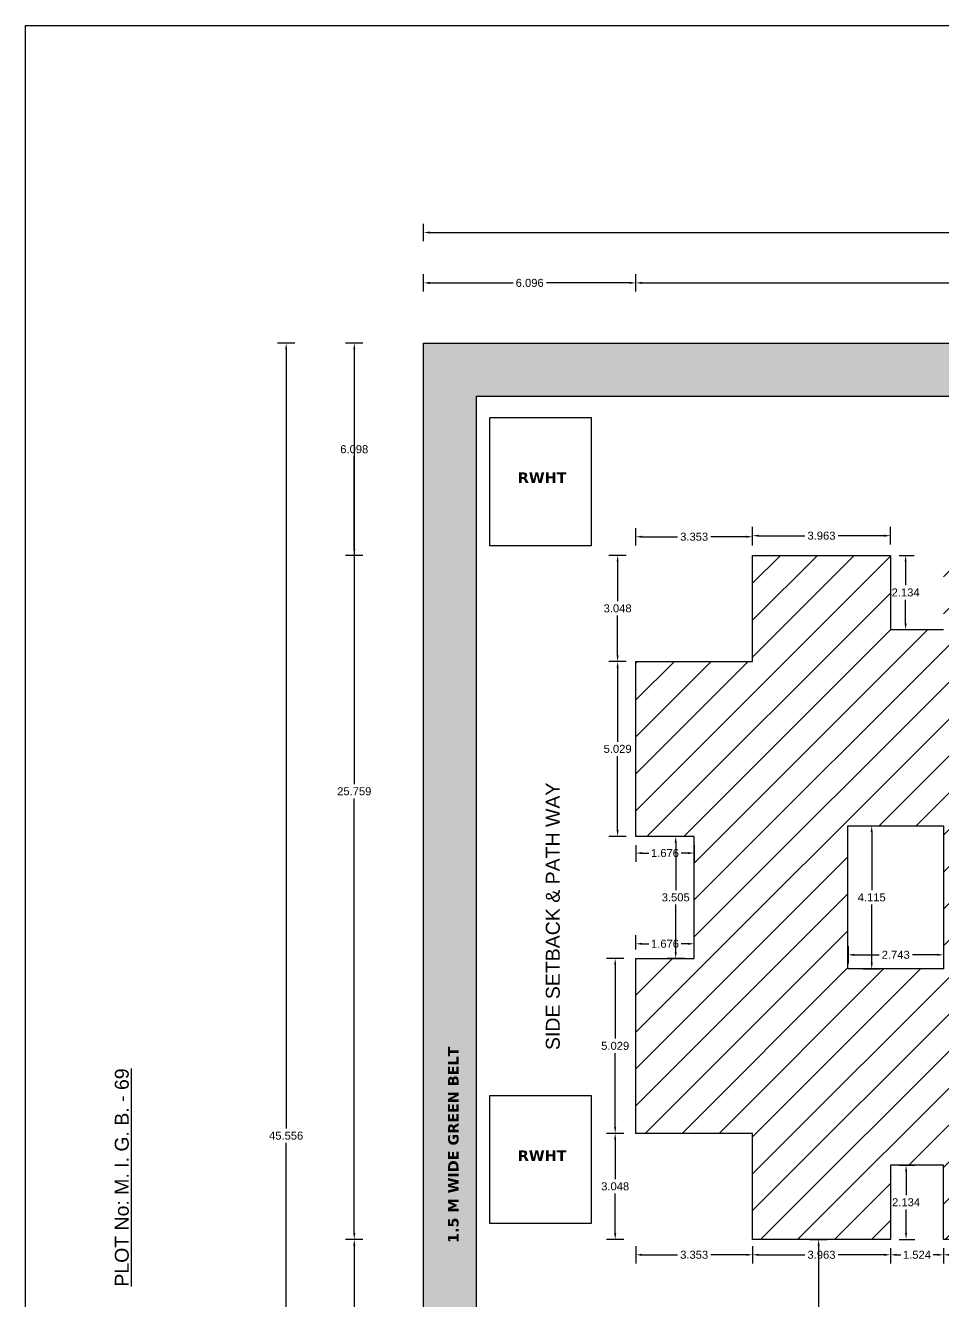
# Model space of a CAD drawing. Header units: metres. Extents: x 619 to 842, y 1450 to 1542.
# Drawn here: x 618.68 to 645.05, y 1482.3 to 1518.98 of the extents above; entities that cross this region are included whole.
import ezdxf

# ---------------------------------------------------------------- set-up
doc = ezdxf.new("R2010")
doc.units = ezdxf.units.M
doc.header["$LTSCALE"] = 0.5
doc.header["$MEASUREMENT"] = 0
for name, color, linetype in [('_Floor', 153, 'Continuous'), ('PROPOSED WORK', 1, 'Continuous'), ('SIDEWALK', 96, 'Continuous'), ('wall', 7, 'Continuous')]:
    doc.layers.add(name, color=color, linetype=linetype)
doc.styles.get("Standard").update_dxf_attribs({"font": 'arial.ttf'})
doc.dimstyles.new('Copy of Standard', dxfattribs={"dimtxt": 0.23, "dimasz": 0.18, "dimexe": 0.25, "dimexo": 0.25, "dimgap": 0.09, "dimtad": 0, "dimtih": 1, "dimtoh": 1, "dimdec": 3, "dimzin": 0, "dimdsep": 46, "dimtxsty": 'Standard', "dimcen": -0.5, "dimadec": 0, "dimazin": 0, "dimtfac": 1, "dimtdec": 3, "dimtofl": 0, "dimtmove": 0, "dimatfit": 3, "dimfxl": 0.25, "dimfxlon": 1, "dimtolj": 1, "dimtzin": 0, "dimarcsym": 0})

# ---------------------------------------------------------------- blocks, each defined once
blk = doc.blocks.new('*D499')
at = {"color": 0, "lineweight": -2, "transparency": 16777216}
for p, q in [((630.119, 1511.329), (630.119, 1511.829)), ((636.215, 1511.329), (636.215, 1511.829)), ((630.299, 1511.579), (632.689, 1511.579)), ((636.035, 1511.579), (633.646, 1511.579))]:
    blk.add_line(p, q, dxfattribs=at)
at = {"color": 0, "lineweight": -3, "transparency": 16777216}
for points in [[(630.299, 1511.609), (630.299, 1511.549), (630.119, 1511.579)], [(636.035, 1511.609), (636.035, 1511.549), (636.215, 1511.579)]]:
    blk.add_solid(points, dxfattribs=at)
at = {"layer": 'Defpoints', "color": 0, "lineweight": -3, "transparency": 16777216}
for p in [(636.215, 1511.579), (630.119, 1499.921), (636.215, 1499.921)]:
    blk.add_point(p, dxfattribs=at)
at = {"color": 0, "lineweight": -3, "transparency": 16777216, "insert": (633.167, 1511.579), "char_height": 0.23, "attachment_point": 5}
blk.add_mtext('\\A1;6.096', dxfattribs=at)
blk = doc.blocks.new('*D500')
at = {"color": 0, "lineweight": -2, "transparency": 16777216}
for p, q in [((636.215, 1511.329), (636.215, 1511.829)), ((672.183, 1511.329), (672.183, 1511.829)), ((636.395, 1511.579), (653.632, 1511.579)), ((672.003, 1511.579), (654.767, 1511.579))]:
    blk.add_line(p, q, dxfattribs=at)
at = {"color": 0, "lineweight": -3, "transparency": 16777216}
for points in [[(636.395, 1511.609), (636.395, 1511.549), (636.215, 1511.579)], [(672.003, 1511.609), (672.003, 1511.549), (672.183, 1511.579)]]:
    blk.add_solid(points, dxfattribs=at)
at = {"layer": 'Defpoints', "color": 0, "lineweight": -3, "transparency": 16777216}
for p in [(672.183, 1511.579), (672.183, 1500.7), (636.215, 1499.921)]:
    blk.add_point(p, dxfattribs=at)
at = {"color": 0, "lineweight": -3, "transparency": 16777216, "insert": (654.199, 1511.579), "char_height": 0.23, "attachment_point": 5}
blk.add_mtext('\\A1;35.968', dxfattribs=at)
blk = doc.blocks.new('*D502')
at = {"color": 0, "lineweight": -2, "transparency": 16777216}
for p, q in [((630.119, 1512.778), (630.119, 1513.278)), ((678.294, 1512.778), (678.294, 1513.278)), ((630.299, 1513.028), (653.634, 1513.028)), ((678.114, 1513.028), (654.779, 1513.028))]:
    blk.add_line(p, q, dxfattribs=at)
at = {"color": 0, "lineweight": -3, "transparency": 16777216}
for points in [[(630.299, 1513.058), (630.299, 1512.998), (630.119, 1513.028)], [(678.114, 1513.058), (678.114, 1512.998), (678.294, 1513.028)]]:
    blk.add_solid(points, dxfattribs=at)
at = {"layer": 'Defpoints', "color": 0, "lineweight": -3, "transparency": 16777216}
for p in [(678.294, 1513.028), (630.119, 1509.847), (678.294, 1509.847)]:
    blk.add_point(p, dxfattribs=at)
at = {"color": 0, "lineweight": -3, "transparency": 16777216, "insert": (654.207, 1513.028), "char_height": 0.23, "attachment_point": 5}
blk.add_mtext('\\A1;48.175', dxfattribs=at)
blk = doc.blocks.new('*D503')
at = {"color": 0, "lineweight": -2, "transparency": 16777216}
for p, q in [((628.377, 1509.847), (627.877, 1509.847)), ((628.127, 1509.667), (628.127, 1507.005)), ((628.127, 1503.929), (628.127, 1506.59)), ((628.377, 1503.749), (627.877, 1503.749))]:
    blk.add_line(p, q, dxfattribs=at)
at = {"color": 0, "lineweight": -3, "transparency": 16777216}
for points in [[(628.097, 1509.667), (628.157, 1509.667), (628.127, 1509.847)], [(628.097, 1503.929), (628.157, 1503.929), (628.127, 1503.749)]]:
    blk.add_solid(points, dxfattribs=at)
at = {"layer": 'Defpoints', "color": 0, "lineweight": -3, "transparency": 16777216}
for p in [(628.127, 1509.847), (639.568, 1509.847), (639.568, 1503.749)]:
    blk.add_point(p, dxfattribs=at)
at = {"color": 0, "lineweight": -3, "transparency": 16777216, "insert": (628.127, 1506.798), "char_height": 0.23, "attachment_point": 5}
blk.add_mtext('\\A1;6.098', dxfattribs=at)
blk = doc.blocks.new('*D504')
at = {"color": 0, "lineweight": -2, "transparency": 16777216}
for p, q in [((628.377, 1509.847), (627.877, 1509.847)), ((628.127, 1509.667), (628.127, 1497.175)), ((628.127, 1484.268), (628.127, 1496.76)), ((628.377, 1484.088), (627.877, 1484.088))]:
    blk.add_line(p, q, dxfattribs=at)
at = {"color": 0, "lineweight": -3, "transparency": 16777216}
for points in [[(628.097, 1509.667), (628.157, 1509.667), (628.127, 1509.847)], [(628.097, 1484.268), (628.157, 1484.268), (628.127, 1484.088)]]:
    blk.add_solid(points, dxfattribs=at)
at = {"layer": 'Defpoints', "color": 0, "lineweight": -3, "transparency": 16777216}
for p in [(639.568, 1509.847), (628.127, 1484.088), (639.568, 1484.088)]:
    blk.add_point(p, dxfattribs=at)
at = {"color": 0, "lineweight": -3, "transparency": 16777216, "insert": (628.127, 1496.967), "char_height": 0.23, "attachment_point": 5}
blk.add_mtext('\\A1;25.759', dxfattribs=at)
blk = doc.blocks.new('*D505')
at = {"color": 0, "lineweight": -2, "transparency": 16777216}
for p, q in [((628.377, 1484.088), (627.877, 1484.088)), ((628.127, 1483.908), (628.127, 1482.017)), ((628.127, 1479.711), (628.127, 1481.603)), ((628.377, 1479.531), (627.877, 1479.531))]:
    blk.add_line(p, q, dxfattribs=at)
at = {"color": 0, "lineweight": -3, "transparency": 16777216}
for points in [[(628.097, 1483.908), (628.157, 1483.908), (628.127, 1484.088)], [(628.097, 1479.711), (628.157, 1479.711), (628.127, 1479.531)]]:
    blk.add_solid(points, dxfattribs=at)
at = {"layer": 'Defpoints', "color": 0, "lineweight": -3, "transparency": 16777216}
for p in [(639.568, 1484.088), (628.127, 1479.531), (639.825, 1479.531)]:
    blk.add_point(p, dxfattribs=at)
at = {"color": 0, "lineweight": -3, "transparency": 16777216, "insert": (628.127, 1481.81), "char_height": 0.23, "attachment_point": 5}
blk.add_mtext('\\A1;4.557', dxfattribs=at)
blk = doc.blocks.new('*D507')
at = {"color": 0, "lineweight": -2, "transparency": 16777216}
for p, q in [((626.42, 1509.847), (625.92, 1509.847)), ((626.17, 1509.667), (626.17, 1487.276)), ((626.17, 1464.47), (626.17, 1486.861)), ((626.42, 1464.29), (625.92, 1464.29))]:
    blk.add_line(p, q, dxfattribs=at)
at = {"color": 0, "lineweight": -3, "transparency": 16777216}
for points in [[(626.14, 1509.667), (626.2, 1509.667), (626.17, 1509.847)], [(626.14, 1464.47), (626.2, 1464.47), (626.17, 1464.29)]]:
    blk.add_solid(points, dxfattribs=at)
at = {"layer": 'Defpoints', "color": 0, "lineweight": -3, "transparency": 16777216}
for p in [(626.17, 1509.847), (630.119, 1509.847), (630.119, 1464.29)]:
    blk.add_point(p, dxfattribs=at)
at = {"color": 0, "lineweight": -3, "transparency": 16777216, "insert": (626.17, 1487.069), "char_height": 0.23, "attachment_point": 5}
blk.add_mtext('\\A1;45.556', dxfattribs=at)
blk = doc.blocks.new('*D508')
at = {"color": 0, "lineweight": -2, "transparency": 16777216}
for p, q in [((636.215, 1492.416), (636.215, 1492.834)), ((637.892, 1492.416), (637.892, 1492.834)), ((636.395, 1492.584), (636.586, 1492.584)), ((637.712, 1492.584), (637.521, 1492.584))]:
    blk.add_line(p, q, dxfattribs=at)
at = {"color": 0, "lineweight": -3, "transparency": 16777216}
for points in [[(636.395, 1492.614), (636.395, 1492.554), (636.215, 1492.584)], [(637.712, 1492.614), (637.712, 1492.554), (637.892, 1492.584)]]:
    blk.add_solid(points, dxfattribs=at)
at = {"layer": 'Defpoints', "color": 0, "lineweight": -3, "transparency": 16777216}
for p in [(636.215, 1492.584), (636.215, 1492.166), (637.892, 1492.166)]:
    blk.add_point(p, dxfattribs=at)
at = {"color": 0, "lineweight": -3, "transparency": 16777216, "insert": (637.054, 1492.584), "char_height": 0.23, "attachment_point": 5}
blk.add_mtext('\\A1;1.676', dxfattribs=at)
blk = doc.blocks.new('*D509')
at = {"color": 0, "lineweight": -2, "transparency": 16777216}
for p, q in [((635.873, 1492.166), (635.373, 1492.166)), ((635.623, 1491.986), (635.623, 1489.858)), ((635.623, 1487.316), (635.623, 1489.444)), ((635.873, 1487.136), (635.373, 1487.136))]:
    blk.add_line(p, q, dxfattribs=at)
at = {"color": 0, "lineweight": -3, "transparency": 16777216}
for points in [[(635.593, 1491.986), (635.653, 1491.986), (635.623, 1492.166)], [(635.593, 1487.316), (635.653, 1487.316), (635.623, 1487.136)]]:
    blk.add_solid(points, dxfattribs=at)
at = {"layer": 'Defpoints', "color": 0, "lineweight": -3, "transparency": 16777216}
for p in [(636.215, 1492.166), (635.623, 1487.136), (636.215, 1487.136)]:
    blk.add_point(p, dxfattribs=at)
at = {"color": 0, "lineweight": -3, "transparency": 16777216, "insert": (635.623, 1489.651), "char_height": 0.23, "attachment_point": 5}
blk.add_mtext('\\A1;5.029', dxfattribs=at)
blk = doc.blocks.new('*D510')
at = {"color": 0, "lineweight": -2, "transparency": 16777216}
for p, q in [((636.215, 1483.896), (636.215, 1483.396)), ((639.568, 1483.896), (639.568, 1483.396)), ((636.395, 1483.646), (637.414, 1483.646)), ((639.388, 1483.646), (638.37, 1483.646))]:
    blk.add_line(p, q, dxfattribs=at)
at = {"color": 0, "lineweight": -3, "transparency": 16777216}
for points in [[(636.395, 1483.676), (636.395, 1483.616), (636.215, 1483.646)], [(639.388, 1483.676), (639.388, 1483.616), (639.568, 1483.646)]]:
    blk.add_solid(points, dxfattribs=at)
at = {"layer": 'Defpoints', "color": 0, "lineweight": -3, "transparency": 16777216}
for p in [(636.215, 1487.136), (639.568, 1487.136), (639.568, 1483.646)]:
    blk.add_point(p, dxfattribs=at)
at = {"color": 0, "lineweight": -3, "transparency": 16777216, "insert": (637.892, 1483.646), "char_height": 0.23, "attachment_point": 5}
blk.add_mtext('\\A1;3.353', dxfattribs=at)
blk = doc.blocks.new('*D511')
at = {"color": 0, "lineweight": -2, "transparency": 16777216}
for p, q in [((635.873, 1487.136), (635.373, 1487.136)), ((635.623, 1486.956), (635.623, 1485.82)), ((635.623, 1484.268), (635.623, 1485.405)), ((635.873, 1484.088), (635.373, 1484.088))]:
    blk.add_line(p, q, dxfattribs=at)
at = {"color": 0, "lineweight": -3, "transparency": 16777216}
for points in [[(635.593, 1486.956), (635.653, 1486.956), (635.623, 1487.136)], [(635.593, 1484.268), (635.653, 1484.268), (635.623, 1484.088)]]:
    blk.add_solid(points, dxfattribs=at)
at = {"layer": 'Defpoints', "color": 0, "lineweight": -3, "transparency": 16777216}
for p in [(639.568, 1487.136), (635.623, 1484.088), (639.568, 1484.088)]:
    blk.add_point(p, dxfattribs=at)
at = {"color": 0, "lineweight": -3, "transparency": 16777216, "insert": (635.623, 1485.612), "char_height": 0.23, "attachment_point": 5}
blk.add_mtext('\\A1;3.048', dxfattribs=at)
blk = doc.blocks.new('*D512')
at = {"color": 0, "lineweight": -2, "transparency": 16777216}
for p, q in [((639.568, 1483.838), (639.568, 1483.396)), ((643.531, 1483.838), (643.531, 1483.396)), ((639.748, 1483.646), (641.072, 1483.646)), ((643.351, 1483.646), (642.028, 1483.646))]:
    blk.add_line(p, q, dxfattribs=at)
at = {"color": 0, "lineweight": -3, "transparency": 16777216}
for points in [[(639.748, 1483.676), (639.748, 1483.616), (639.568, 1483.646)], [(643.351, 1483.676), (643.351, 1483.616), (643.531, 1483.646)]]:
    blk.add_solid(points, dxfattribs=at)
at = {"layer": 'Defpoints', "color": 0, "lineweight": -3, "transparency": 16777216}
for p in [(639.568, 1484.088), (643.531, 1484.088), (643.531, 1483.646)]:
    blk.add_point(p, dxfattribs=at)
at = {"color": 0, "lineweight": -3, "transparency": 16777216, "insert": (641.55, 1483.646), "char_height": 0.23, "attachment_point": 5}
blk.add_mtext('\\A1;3.963', dxfattribs=at)
blk = doc.blocks.new('*D513')
at = {"color": 0, "lineweight": -2, "transparency": 16777216}
for p, q in [((643.531, 1483.838), (643.531, 1483.396)), ((645.055, 1483.838), (645.055, 1483.396)), ((643.711, 1483.646), (643.826, 1483.646)), ((644.875, 1483.646), (644.76, 1483.646))]:
    blk.add_line(p, q, dxfattribs=at)
at = {"color": 0, "lineweight": -3, "transparency": 16777216}
for points in [[(643.711, 1483.676), (643.711, 1483.616), (643.531, 1483.646)], [(644.875, 1483.676), (644.875, 1483.616), (645.055, 1483.646)]]:
    blk.add_solid(points, dxfattribs=at)
at = {"layer": 'Defpoints', "color": 0, "lineweight": -3, "transparency": 16777216}
for p in [(643.531, 1484.088), (645.055, 1484.088), (645.055, 1483.646)]:
    blk.add_point(p, dxfattribs=at)
at = {"color": 0, "lineweight": -3, "transparency": 16777216, "insert": (644.293, 1483.646), "char_height": 0.23, "attachment_point": 5}
blk.add_mtext('\\A1;1.524', dxfattribs=at)
blk = doc.blocks.new('*D514')
at = {"color": 0, "lineweight": -2, "transparency": 16777216}
for p, q in [((645.055, 1483.838), (645.055, 1483.396)), ((649.627, 1483.838), (649.627, 1483.396)), ((645.235, 1483.646), (646.859, 1483.646)), ((649.447, 1483.646), (647.823, 1483.646))]:
    blk.add_line(p, q, dxfattribs=at)
at = {"color": 0, "lineweight": -3, "transparency": 16777216}
for points in [[(645.235, 1483.676), (645.235, 1483.616), (645.055, 1483.646)], [(649.447, 1483.676), (649.447, 1483.616), (649.627, 1483.646)]]:
    blk.add_solid(points, dxfattribs=at)
at = {"layer": 'Defpoints', "color": 0, "lineweight": -3, "transparency": 16777216}
for p in [(645.055, 1484.088), (649.627, 1484.088), (649.627, 1483.646)]:
    blk.add_point(p, dxfattribs=at)
at = {"color": 0, "lineweight": -3, "transparency": 16777216, "insert": (647.341, 1483.646), "char_height": 0.23, "attachment_point": 5}
blk.add_mtext('\\A1;4.572', dxfattribs=at)
blk = doc.blocks.new('*D522')
at = {"color": 0, "lineweight": -2, "transparency": 16777216}
for p, q in [((643.781, 1486.222), (644.23, 1486.222)), ((643.98, 1486.042), (643.98, 1485.362)), ((643.98, 1484.268), (643.98, 1484.947)), ((643.781, 1484.088), (644.23, 1484.088))]:
    blk.add_line(p, q, dxfattribs=at)
at = {"color": 0, "lineweight": -3, "transparency": 16777216}
for points in [[(643.95, 1486.042), (644.01, 1486.042), (643.98, 1486.222)], [(643.95, 1484.268), (644.01, 1484.268), (643.98, 1484.088)]]:
    blk.add_solid(points, dxfattribs=at)
at = {"layer": 'Defpoints', "color": 0, "lineweight": -3, "transparency": 16777216}
for p in [(643.531, 1486.222), (643.98, 1486.222), (643.531, 1484.088)]:
    blk.add_point(p, dxfattribs=at)
at = {"color": 0, "lineweight": -3, "transparency": 16777216, "insert": (643.98, 1485.155), "char_height": 0.23, "attachment_point": 5}
blk.add_mtext('\\A1;2.134', dxfattribs=at)
blk = doc.blocks.new('*D525')
at = {"color": 0, "lineweight": -2, "transparency": 16777216}
for p, q in [((642.312, 1492.518), (642.312, 1492.018)), ((642.492, 1492.268), (643.203, 1492.268)), ((644.875, 1492.268), (644.163, 1492.268)), ((645.055, 1492.518), (645.055, 1492.018))]:
    blk.add_line(p, q, dxfattribs=at)
at = {"color": 0, "lineweight": -3, "transparency": 16777216}
for points in [[(642.492, 1492.298), (642.492, 1492.238), (642.312, 1492.268)], [(644.875, 1492.298), (644.875, 1492.238), (645.055, 1492.268)]]:
    blk.add_solid(points, dxfattribs=at)
at = {"layer": 'Defpoints', "color": 0, "lineweight": -3, "transparency": 16777216}
for p in [(642.312, 1495.976), (645.055, 1495.976), (645.055, 1492.268)]:
    blk.add_point(p, dxfattribs=at)
at = {"color": 0, "lineweight": -3, "transparency": 16777216, "insert": (643.683, 1492.268), "char_height": 0.23, "attachment_point": 5}
blk.add_mtext('\\A1;2.743', dxfattribs=at)
blk = doc.blocks.new('*D526')
at = {"color": 0, "lineweight": -2, "transparency": 16777216}
for p, q in [((642.743, 1495.976), (643.243, 1495.976)), ((642.993, 1495.796), (642.993, 1494.126)), ((642.993, 1492.041), (642.993, 1493.711)), ((642.743, 1491.861), (643.243, 1491.861))]:
    blk.add_line(p, q, dxfattribs=at)
at = {"color": 0, "lineweight": -3, "transparency": 16777216}
for points in [[(642.963, 1495.796), (643.023, 1495.796), (642.993, 1495.976)], [(642.963, 1492.041), (643.023, 1492.041), (642.993, 1491.861)]]:
    blk.add_solid(points, dxfattribs=at)
at = {"layer": 'Defpoints', "color": 0, "lineweight": -3, "transparency": 16777216}
for p in [(642.312, 1495.976), (642.993, 1495.976), (642.312, 1491.861)]:
    blk.add_point(p, dxfattribs=at)
at = {"color": 0, "lineweight": -3, "transparency": 16777216, "insert": (642.993, 1493.918), "char_height": 0.23, "attachment_point": 5}
blk.add_mtext('\\A1;4.115', dxfattribs=at)
blk = doc.blocks.new('*D529')
at = {"color": 0, "lineweight": -2, "transparency": 16777216}
for p, q in [((637.612, 1495.671), (637.112, 1495.671)), ((637.362, 1495.491), (637.362, 1494.126)), ((637.362, 1492.346), (637.362, 1493.711)), ((637.612, 1492.166), (637.112, 1492.166))]:
    blk.add_line(p, q, dxfattribs=at)
at = {"color": 0, "lineweight": -3, "transparency": 16777216}
for points in [[(637.332, 1495.491), (637.392, 1495.491), (637.362, 1495.671)], [(637.332, 1492.346), (637.392, 1492.346), (637.362, 1492.166)]]:
    blk.add_solid(points, dxfattribs=at)
at = {"layer": 'Defpoints', "color": 0, "lineweight": -3, "transparency": 16777216}
for p in [(637.362, 1495.671), (637.892, 1495.671), (637.892, 1492.166)]:
    blk.add_point(p, dxfattribs=at)
at = {"color": 0, "lineweight": -3, "transparency": 16777216, "insert": (637.362, 1493.918), "char_height": 0.23, "attachment_point": 5}
blk.add_mtext('\\A1;3.505', dxfattribs=at)
blk = doc.blocks.new('*D530')
at = {"color": 0, "lineweight": -2, "transparency": 16777216}
for p, q in [((636.215, 1495.421), (636.215, 1494.942)), ((636.395, 1495.192), (636.586, 1495.192)), ((637.712, 1495.192), (637.521, 1495.192)), ((637.892, 1495.421), (637.892, 1494.942))]:
    blk.add_line(p, q, dxfattribs=at)
at = {"color": 0, "lineweight": -3, "transparency": 16777216}
for points in [[(636.395, 1495.222), (636.395, 1495.162), (636.215, 1495.192)], [(637.712, 1495.222), (637.712, 1495.162), (637.892, 1495.192)]]:
    blk.add_solid(points, dxfattribs=at)
at = {"layer": 'Defpoints', "color": 0, "lineweight": -3, "transparency": 16777216}
for p in [(636.215, 1495.671), (637.892, 1495.671), (637.892, 1495.192)]:
    blk.add_point(p, dxfattribs=at)
at = {"color": 0, "lineweight": -3, "transparency": 16777216, "insert": (637.054, 1495.192), "char_height": 0.23, "attachment_point": 5}
blk.add_mtext('\\A1;1.676', dxfattribs=at)
blk = doc.blocks.new('*D531')
at = {"color": 0, "lineweight": -2, "transparency": 16777216}
for p, q in [((635.943, 1500.7), (635.443, 1500.7)), ((635.693, 1500.52), (635.693, 1498.393)), ((635.693, 1495.851), (635.693, 1497.978)), ((635.943, 1495.671), (635.443, 1495.671))]:
    blk.add_line(p, q, dxfattribs=at)
at = {"color": 0, "lineweight": -3, "transparency": 16777216}
for points in [[(635.663, 1500.52), (635.723, 1500.52), (635.693, 1500.7)], [(635.663, 1495.851), (635.723, 1495.851), (635.693, 1495.671)]]:
    blk.add_solid(points, dxfattribs=at)
at = {"layer": 'Defpoints', "color": 0, "lineweight": -3, "transparency": 16777216}
for p in [(635.693, 1500.7), (636.215, 1500.7), (636.215, 1495.671)]:
    blk.add_point(p, dxfattribs=at)
at = {"color": 0, "lineweight": -3, "transparency": 16777216, "insert": (635.693, 1498.186), "char_height": 0.23, "attachment_point": 5}
blk.add_mtext('\\A1;5.029', dxfattribs=at)
blk = doc.blocks.new('*D532')
at = {"color": 0, "lineweight": -2, "transparency": 16777216}
for p, q in [((636.215, 1504.034), (636.215, 1504.534)), ((639.568, 1504.034), (639.568, 1504.534)), ((636.395, 1504.284), (637.414, 1504.284)), ((639.388, 1504.284), (638.37, 1504.284))]:
    blk.add_line(p, q, dxfattribs=at)
at = {"color": 0, "lineweight": -3, "transparency": 16777216}
for points in [[(636.395, 1504.314), (636.395, 1504.254), (636.215, 1504.284)], [(639.388, 1504.314), (639.388, 1504.254), (639.568, 1504.284)]]:
    blk.add_solid(points, dxfattribs=at)
at = {"layer": 'Defpoints', "color": 0, "lineweight": -3, "transparency": 16777216}
for p in [(636.215, 1504.284), (636.215, 1500.7), (639.568, 1500.7)]:
    blk.add_point(p, dxfattribs=at)
at = {"color": 0, "lineweight": -3, "transparency": 16777216, "insert": (637.892, 1504.284), "char_height": 0.23, "attachment_point": 5}
blk.add_mtext('\\A1;3.353', dxfattribs=at)
blk = doc.blocks.new('*D533')
at = {"color": 0, "lineweight": -2, "transparency": 16777216}
for p, q in [((635.943, 1503.749), (635.443, 1503.749)), ((635.693, 1503.569), (635.693, 1502.432)), ((635.693, 1500.88), (635.693, 1502.017)), ((635.943, 1500.7), (635.443, 1500.7))]:
    blk.add_line(p, q, dxfattribs=at)
at = {"color": 0, "lineweight": -3, "transparency": 16777216}
for points in [[(635.663, 1503.569), (635.723, 1503.569), (635.693, 1503.749)], [(635.663, 1500.88), (635.723, 1500.88), (635.693, 1500.7)]]:
    blk.add_solid(points, dxfattribs=at)
at = {"layer": 'Defpoints', "color": 0, "lineweight": -3, "transparency": 16777216}
for p in [(635.693, 1503.749), (639.568, 1503.749), (639.568, 1500.7)]:
    blk.add_point(p, dxfattribs=at)
at = {"color": 0, "lineweight": -3, "transparency": 16777216, "insert": (635.693, 1502.225), "char_height": 0.23, "attachment_point": 5}
blk.add_mtext('\\A1;3.048', dxfattribs=at)
blk = doc.blocks.new('*D534')
at = {"color": 0, "lineweight": -2, "transparency": 16777216}
for p, q in [((639.568, 1504.064), (639.568, 1504.564)), ((643.531, 1504.064), (643.531, 1504.564)), ((639.748, 1504.314), (641.072, 1504.314)), ((643.351, 1504.314), (642.028, 1504.314))]:
    blk.add_line(p, q, dxfattribs=at)
at = {"color": 0, "lineweight": -3, "transparency": 16777216}
for points in [[(639.748, 1504.344), (639.748, 1504.284), (639.568, 1504.314)], [(643.351, 1504.344), (643.351, 1504.284), (643.531, 1504.314)]]:
    blk.add_solid(points, dxfattribs=at)
at = {"layer": 'Defpoints', "color": 0, "lineweight": -3, "transparency": 16777216}
for p in [(643.531, 1504.314), (639.568, 1503.749), (643.531, 1503.749)]:
    blk.add_point(p, dxfattribs=at)
at = {"color": 0, "lineweight": -3, "transparency": 16777216, "insert": (641.55, 1504.314), "char_height": 0.23, "attachment_point": 5}
blk.add_mtext('\\A1;3.963', dxfattribs=at)
blk = doc.blocks.new('*D535')
at = {"color": 0, "lineweight": -2, "transparency": 16777216}
for p, q in [((643.781, 1503.749), (644.217, 1503.749)), ((643.967, 1503.569), (643.967, 1502.889)), ((643.967, 1501.795), (643.967, 1502.474)), ((643.781, 1501.615), (644.217, 1501.615))]:
    blk.add_line(p, q, dxfattribs=at)
at = {"color": 0, "lineweight": -3, "transparency": 16777216}
for points in [[(643.937, 1503.569), (643.997, 1503.569), (643.967, 1503.749)], [(643.937, 1501.795), (643.997, 1501.795), (643.967, 1501.615)]]:
    blk.add_solid(points, dxfattribs=at)
at = {"layer": 'Defpoints', "color": 0, "lineweight": -3, "transparency": 16777216}
for p in [(643.531, 1503.749), (643.531, 1501.615), (643.967, 1501.615)]:
    blk.add_point(p, dxfattribs=at)
at = {"color": 0, "lineweight": -3, "transparency": 16777216, "insert": (643.967, 1502.682), "char_height": 0.23, "attachment_point": 5}
blk.add_mtext('\\A1;2.134', dxfattribs=at)
blk = doc.blocks.new('*D549')
at = {"color": 0, "lineweight": -2, "transparency": 16777216}
for p, q in [((641.218, 1484.088), (641.718, 1484.088)), ((641.468, 1483.908), (641.468, 1474.397)), ((641.468, 1464.47), (641.468, 1473.982)), ((641.218, 1464.29), (641.718, 1464.29))]:
    blk.add_line(p, q, dxfattribs=at)
at = {"color": 0, "lineweight": -3, "transparency": 16777216}
for points in [[(641.438, 1483.908), (641.498, 1483.908), (641.468, 1484.088)], [(641.438, 1464.47), (641.498, 1464.47), (641.468, 1464.29)]]:
    blk.add_solid(points, dxfattribs=at)
at = {"layer": 'Defpoints', "color": 0, "lineweight": -3, "transparency": 16777216}
for p in [(639.568, 1484.088), (639.568, 1464.29), (641.468, 1464.29)]:
    blk.add_point(p, dxfattribs=at)
at = {"color": 0, "lineweight": -3, "transparency": 16777216, "insert": (641.468, 1474.189), "char_height": 0.23, "attachment_point": 5}
blk.add_mtext('\\A1;19.798', dxfattribs=at)

msp = doc.modelspace()

# ---------------------------------------------------------------- hatches: boundary and pattern name
at = {"lineweight": -3, "true_color": 0x136734}
h = msp.add_hatch(dxfattribs=at)
h.set_pattern_fill('GRASS', color=116, scale=0.75)
h.paths.add_polyline_path([(631.64305, 1508.32263), (676.76997, 1508.32263), (676.76997, 1464.29043), (678.29405, 1464.29043), (678.29405, 1509.84671), (630.11897, 1509.84671), (630.11897, 1464.29043), (631.64305, 1464.29043)])
at = {"lineweight": -3, "true_color": 0x000000}
h = msp.add_hatch(dxfattribs=at)
h.set_pattern_fill('ANSI31', color=18, scale=6)
h.paths.add_polyline_path([(636.21527, 1495.67103), (636.21527, 1500.70048), (639.56823, 1500.70048), (639.56823, 1503.74863), (643.53082, 1503.74863), (643.53082, 1501.61492), (645.0549, 1501.61492), (645.0549, 1503.74863), (649.62712, 1503.74863), (649.62712, 1503.139), (658.77157, 1503.139), (658.77157, 1503.74863), (663.34379, 1503.74863), (663.34379, 1501.61492), (664.86786, 1501.61492), (664.86786, 1503.74863), (668.83045, 1503.74863), (668.83045, 1500.70048), (672.18342, 1500.70048), (672.18342, 1495.67103), (670.50694, 1495.67103), (670.50694, 1492.16566), (672.18342, 1492.16566), (672.18342, 1487.13622), (668.83045, 1487.13622), (668.83045, 1484.08807), (664.86786, 1484.08807), (664.86786, 1486.22177), (663.34379, 1486.22177), (663.34379, 1484.08807), (658.77157, 1484.08807), (658.77157, 1484.6977), (655.87582, 1484.6977), (655.87582, 1489.42233), (652.52286, 1489.42233), (652.52286, 1484.6977), (649.62712, 1484.6977), (649.62712, 1484.08807), (645.0549, 1484.08807), (645.0549, 1486.22177), (643.53082, 1486.22177), (643.53082, 1484.08807), (639.56823, 1484.08807), (639.56823, 1487.13622), (636.21527, 1487.13622), (636.21527, 1492.16566), (637.89175, 1492.16566), (637.89175, 1495.67103)])
h.paths.add_polyline_path([(642.31157, 1495.97585), (645.0549, 1495.97585), (645.0549, 1491.86085), (642.31157, 1491.86085)], flags=16)
h.paths.add_polyline_path([(663.34379, 1495.97585), (666.08712, 1495.97585), (666.08712, 1491.86085), (663.34379, 1491.86085)], flags=16)

# ---------------------------------------------------------------- linework, layer by layer
at = {"layer": '_Floor', "lineweight": -3}
msp.add_lwpolyline([(618.68164, 1518.97708), (685.88802, 1518.97708), (685.88802, 1449.63199), (618.68164, 1449.63199)], close=True, dxfattribs=at)
at = {"layer": 'PROPOSED WORK', "lineweight": -3}
for points in [[(636.21527, 1495.67103), (636.21527, 1500.70048), (639.56823, 1500.70048), (639.56823, 1503.74863), (643.53082, 1503.74863), (643.53082, 1501.61492), (645.0549, 1501.61492)], [(649.62712, 1484.08807), (645.0549, 1484.08807), (645.0549, 1486.22177), (643.53082, 1486.22177), (643.53082, 1484.08807), (639.56823, 1484.08807), (639.56823, 1487.13622), (636.21527, 1487.13622), (636.21527, 1492.16566), (637.89175, 1492.16566), (637.89175, 1495.67103), (636.21527, 1495.67103)]]:
    msp.add_lwpolyline(points, dxfattribs=at)
msp.add_lwpolyline([(642.31157, 1495.97585), (645.0549, 1495.97585), (645.0549, 1491.86085), (642.31157, 1491.86085)], close=True, dxfattribs=at)
at = {"layer": 'SIDEWALK', "lineweight": -3}
for points in [[(632.02215, 1507.71184), (634.93162, 1507.71184), (634.93162, 1504.02709), (632.02215, 1504.02709)], [(632.02215, 1488.22575), (634.93162, 1488.22575), (634.93162, 1484.541), (632.02215, 1484.541)]]:
    msp.add_lwpolyline(points, close=True, dxfattribs=at)
at = {"layer": 'wall'}
for p, q in [((630.11897, 1509.84671), (678.29405, 1509.84671)), ((630.11897, 1464.29043), (630.11897, 1509.84671)), ((631.64305, 1508.32263), (676.76997, 1508.32263)), ((631.64305, 1464.29043), (631.64305, 1508.32263))]:
    msp.add_line(p, q, dxfattribs=at)

# ---------------------------------------------------------------- texts
msp.add_text('SIDE SETBACK & PATH WAY', height=0.40095, rotation=90).set_placement((634.03132, 1489.53068))
at = {"char_height": 0.3, "width": 1.2483955, "attachment_point": 1}
for insert in [(632.8256, 1506.13184), (632.8256, 1486.64575)]:
    msp.add_mtext('{\\fVerdana|b1|i0|c0|p34;RWHT}', dxfattribs=dict(at, insert=insert))
at = {"rotation": 90}
for s, insert, char_height, width, attachment_point in [('{\\fVerdana|b1|i0|c0|p34;1.5 M WIDE GREEN BELT}', (630.82158, 1483.98808), 0.3, 7.3033964, 1), ('{\\LPLOT No: M. I. G. B. - 69}', (621.44931, 1482.73158), 0.4, 7.0546832, 4)]:
    msp.add_mtext(s, dxfattribs=dict(at, insert=insert, char_height=char_height, width=width, attachment_point=attachment_point))

# ---------------------------------------------------------------- dimensions: what is measured, and where the dimension line sits
at = {"lineweight": -3}
for p1, p2, distance, picture, middle in [((630.11897, 1509.84671), (678.29405, 1509.84671), 3.18162, '*D502', (654.20651, 1513.02833)), ((630.11897, 1499.92097), (636.21527, 1499.92097), 11.65797, '*D499', (633.16712, 1511.57895)), ((630.11897, 1464.29043), (630.11897, 1509.84671), 3.9493, '*D507', (626.16967, 1487.06857)), ((639.56823, 1503.74863), (639.56823, 1509.84671), 11.44119, '*D503', (628.12704, 1506.79767)), ((639.56823, 1500.70048), (636.21527, 1500.70048), -3.58335, '*D532', (637.89175, 1504.28383)), ((639.56823, 1503.74863), (643.53082, 1503.74863), 0.5652, '*D534', (641.54953, 1504.31383)), ((639.56823, 1500.70048), (639.56823, 1503.74863), 3.87498, '*D533', (635.69325, 1502.22455)), ((643.53082, 1503.74863), (643.53082, 1501.61492), 0.43619, '*D535', (643.96702, 1502.68177)), ((636.21527, 1495.67103), (636.21527, 1500.70048), 0.52202, '*D531', (635.69325, 1498.18576)), ((642.31157, 1495.97585), (645.0549, 1495.97585), -3.70753, '*D525', (643.68323, 1492.26832)), ((642.31157, 1491.86085), (642.31157, 1495.97585), -0.68174, '*D526', (642.9933, 1493.91835)), ((636.21527, 1495.67103), (637.89175, 1495.67103), -0.47877, '*D530', (637.05351, 1495.19226)), ((637.89175, 1492.16566), (637.89175, 1495.67103), 0.52999, '*D529', (637.36176, 1493.91835)), ((637.89175, 1492.16566), (636.21527, 1492.16566), -0.41859, '*D508', (637.05351, 1492.58425)), ((636.21527, 1492.16566), (636.21527, 1487.13622), -0.59178, '*D509', (635.62349, 1489.65094)), ((639.56823, 1487.13622), (639.56823, 1484.08807), -3.94475, '*D511', (635.62349, 1485.61214)), ((636.21527, 1487.13622), (639.56823, 1487.13622), -3.49007, '*D510', (637.89175, 1483.64615)), ((643.53082, 1484.08807), (643.53082, 1486.22177), -0.44876, '*D522', (643.97959, 1485.15492)), ((639.56823, 1484.08807), (643.53082, 1484.08807), -0.44192, '*D512', (641.54953, 1483.64615))]:
    dim = msp.add_aligned_dim(p1=p1, p2=p2, distance=distance, dimstyle='Copy of Standard', dxfattribs=at)
    dim.commit()
    dim.dimension.update_dxf_attribs({"geometry": picture, "text_midpoint": middle})
for base, p1, p2, angle, picture, middle in [((672.18342, 1511.57895), (636.21527, 1499.92097), (672.18342, 1500.70048), 180, '*D500', (654.19934, 1511.57895)), ((628.12704, 1484.08807), (639.56823, 1509.84671), (639.56823, 1484.08807), 270, '*D504', (628.12704, 1496.96739)), ((628.12704, 1479.53117), (639.56823, 1484.08807), (639.82514, 1479.53117), 270, '*D505', (628.12704, 1481.80962)), ((645.0549, 1483.64615), (643.53082, 1484.08807), (645.0549, 1484.08807), 180, '*D513', (644.29286, 1483.64615)), ((649.62712, 1483.64615), (645.0549, 1484.08807), (649.62712, 1484.08807), 180, '*D514', (647.34101, 1483.64615))]:
    dim = msp.add_linear_dim(base=base, p1=p1, p2=p2, angle=angle, dimstyle='Copy of Standard', override={"dimtmove": 1}, dxfattribs=at)
    dim.commit()
    dim.dimension.update_dxf_attribs({"geometry": picture, "text_midpoint": middle})
dim = msp.add_linear_dim(base=(641.46821, 1464.29043), p1=(639.56823, 1484.08807), p2=(639.56823, 1464.29043), angle=270, dimstyle='Copy of Standard', dxfattribs=at)
dim.commit()
dim.dimension.update_dxf_attribs({"geometry": '*D549', "text_midpoint": (641.46821, 1474.18925), "dimtype": 161})

doc.saveas('drawing.dxf')
